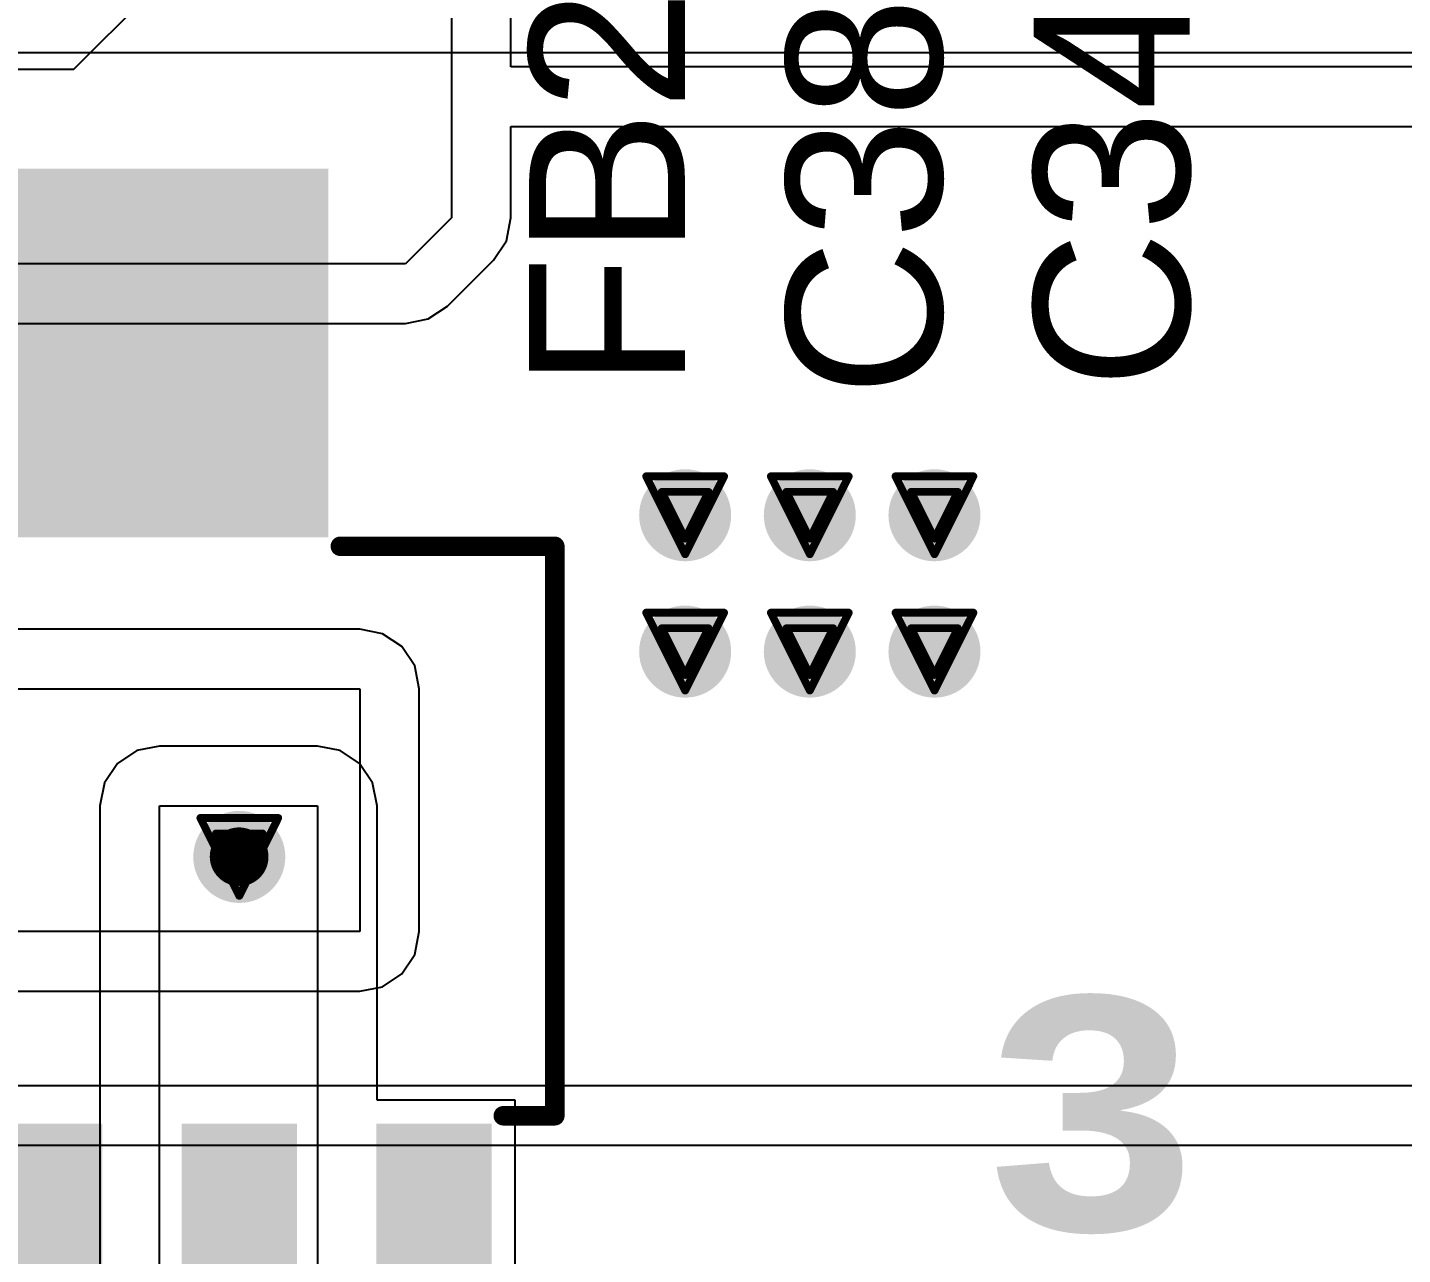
# Model space of a CAD drawing. Header units: inches. Extents: x -1 to 208, y -10 to 150.
# Drawn here: x 33.05 to 42.01, y 14.07 to 22.07 of the extents above; entities that cross this region are included whole.
import ezdxf

# ---------------------------------------------------------------- set-up
doc = ezdxf.new("R2010")
doc.units = ezdxf.units.IN
for name, color, linetype in [('Bottom Layer', 5, 'Continuous'), ('Drill Drawing', 1, 'Continuous'), ('Top Layer', 1, 'Continuous'), ('Top Overlay', 2, 'Continuous'), ('Top Paste', 8, 'Continuous'), ('Top Solder', 216, 'Continuous'), ('Via Holes', 16, 'Continuous')]:
    doc.layers.add(name, color=color, linetype=linetype)
doc.styles.add('Arial', font='', dxfattribs={"height": 0.2})
doc.styles.add('Arial Black_Bold', font='', dxfattribs={"height": 0.2})
doc.styles.get('Arial').set_extended_font_data('Arial')
doc.styles.get('Arial Black_Bold').set_extended_font_data('Arial Black', bold=True)

# ---------------------------------------------------------------- blocks, each defined once
blk = doc.blocks.new('SOT_223_6__13')
at = {"layer": 'Top Layer'}
for points in [[(-1.75, 4.2), (1.75, 4.2), (1.75, 2), (-1.75, 2)], [(-2.815, -2.025), (-2.265, -2.025), (-2.265, -4.175), (-2.815, -4.175)], [(-1.545, -2.025), (-0.995, -2.025), (-0.995, -4.175), (-1.545, -4.175)], [(-0.275, -2.025), (0.275, -2.025), (0.275, -4.175), (-0.275, -4.175)], [(0.995, -2.025), (1.545, -2.025), (1.545, -4.175), (0.995, -4.175)], [(2.265, -2.025), (2.815, -2.025), (2.815, -4.175), (2.265, -4.175)]]:
    blk.add_hatch(color=1, dxfattribs=at).paths.add_polyline_path(points)
at = {"layer": 'Top Paste'}
for points in [[(-1.75, 4.2), (1.75, 4.2), (1.75, 2), (-1.75, 2)], [(-2.815, -2.025), (-2.265, -2.025), (-2.265, -4.175), (-2.815, -4.175)], [(-1.545, -2.025), (-0.995, -2.025), (-0.995, -4.175), (-1.545, -4.175)], [(-0.275, -2.025), (0.275, -2.025), (0.275, -4.175), (-0.275, -4.175)], [(0.995, -2.025), (1.545, -2.025), (1.545, -4.175), (0.995, -4.175)], [(2.265, -2.025), (2.815, -2.025), (2.815, -4.175), (2.265, -4.175)]]:
    blk.add_hatch(color=8, dxfattribs=at).paths.add_polyline_path(points)
at = {"layer": 'Top Solder'}
for points in [[(-1.8516, 4.3016), (1.8516, 4.3016), (1.8516, 1.8984), (-1.8516, 1.8984)], [(-2.9166, -1.9234), (-2.1634, -1.9234), (-2.1634, -4.2766), (-2.9166, -4.2766)], [(-1.6466, -1.9234), (-0.8934, -1.9234), (-0.8934, -4.2766), (-1.6466, -4.2766)], [(-0.3766, -1.9234), (0.3766, -1.9234), (0.3766, -4.2766), (-0.3766, -4.2766)], [(0.8934, -1.9234), (1.6466, -1.9234), (1.6466, -4.2766), (0.8934, -4.2766)], [(2.1634, -1.9234), (2.9166, -1.9234), (2.9166, -4.2766), (2.1634, -4.2766)]]:
    blk.add_hatch(color=216, dxfattribs=at).paths.add_polyline_path(points)
at = {"layer": 'Top Overlay'}
for points in [[(-3.3274, -1.873, 0.127, 0.127, 0), (-3.3274, 1.8397, 0.127, 0.127, 0)], [(-3.3274, 1.8397, 0.127, 0.127, 0), (-1.9287, 1.8397, 0.127, 0.127, 0)], [(1.9287, 1.8397, 0.127, 0.127, 0), (3.3274, 1.8397, 0.127, 0.127, 0)], [(3.3274, -1.873, 0.127, 0.127, 0), (3.3274, 1.8397, 0.127, 0.127, 0)], [(-3.3274, -1.873, 0.127, 0.127, 0), (-2.9911, -1.873, 0.127, 0.127, 0)], [(2.9911, -1.873, 0.127, 0.127, 0), (3.3274, -1.873, 0.127, 0.127, 0)], [(-2.6356, -4.5128, 0.2, 0.2, 0), (-2.5086, -4.3858, 0.2, 0.2, 0)], [(-2.5086, -4.3858, 0.2, 0.2, 0), (-2.3816, -4.5128, 0.2, 0.2, 0)], [(-2.6356, -4.5128, 0.2, 0.2, 0), (-2.3816, -4.5128, 0.2, 0.2, 0)]]:
    blk.add_lwpolyline(points, format="xyseb", dxfattribs=at)
for points in [[(-3.3592, 1.8397, 0.0635, 0.0635, 1), (-3.2957, 1.8397, 0.0635, 0.0635, 1)], [(-3.3592, 1.8397, 0.0635, 0.0635, 1), (-3.2957, 1.8397, 0.0635, 0.0635, 1)], [(-1.9605, 1.8397, 0.0635, 0.0635, 1), (-1.897, 1.8397, 0.0635, 0.0635, 1)], [(1.897, 1.8397, 0.0635, 0.0635, 1), (1.9605, 1.8397, 0.0635, 0.0635, 1)], [(3.2957, 1.8397, 0.0635, 0.0635, 1), (3.3592, 1.8397, 0.0635, 0.0635, 1)], [(3.2957, 1.8397, 0.0635, 0.0635, 1), (3.3592, 1.8397, 0.0635, 0.0635, 1)], [(-3.3592, -1.873, 0.0635, 0.0635, 1), (-3.2957, -1.873, 0.0635, 0.0635, 1)], [(-3.3592, -1.873, 0.0635, 0.0635, 1), (-3.2957, -1.873, 0.0635, 0.0635, 1)], [(-3.0229, -1.873, 0.0635, 0.0635, 1), (-2.9594, -1.873, 0.0635, 0.0635, 1)], [(2.9594, -1.873, 0.0635, 0.0635, 1), (3.0229, -1.873, 0.0635, 0.0635, 1)], [(3.2957, -1.873, 0.0635, 0.0635, 1), (3.3592, -1.873, 0.0635, 0.0635, 1)], [(3.2957, -1.873, 0.0635, 0.0635, 1), (3.3592, -1.873, 0.0635, 0.0635, 1)], [(-2.5586, -4.3858, 0.1, 0.1, 1), (-2.4586, -4.3858, 0.1, 0.1, 1)], [(-2.5586, -4.3858, 0.1, 0.1, 1), (-2.4586, -4.3858, 0.1, 0.1, 1)], [(-2.6856, -4.5128, 0.1, 0.1, 1), (-2.5856, -4.5128, 0.1, 0.1, 1)], [(-2.6856, -4.5128, 0.1, 0.1, 1), (-2.5856, -4.5128, 0.1, 0.1, 1)], [(-2.4316, -4.5128, 0.1, 0.1, 1), (-2.3316, -4.5128, 0.1, 0.1, 1)], [(-2.4316, -4.5128, 0.1, 0.1, 1), (-2.3316, -4.5128, 0.1, 0.1, 1)]]:
    blk.add_lwpolyline(points, format="xyseb", close=True, dxfattribs=at)

msp = doc.modelspace()

# ---------------------------------------------------------------- hatches: boundary and pattern name
at = {"layer": 'Bottom Layer'}
h = msp.add_hatch(color=5, dxfattribs=at)
edge = h.paths.add_edge_path()
edge.add_arc((37.3334, 18.886), 0.3, 0, 360)
h = msp.add_hatch(color=5, dxfattribs=at)
edge = h.paths.add_edge_path()
edge.add_arc((38.1462, 18.886), 0.3, 0, 360)
h = msp.add_hatch(color=5, dxfattribs=at)
edge = h.paths.add_edge_path()
edge.add_arc((38.959, 18.886), 0.3, 0, 360)
h = msp.add_hatch(color=5, dxfattribs=at)
edge = h.paths.add_edge_path()
edge.add_arc((37.3334, 17.997), 0.3, 0, 360)
h = msp.add_hatch(color=5, dxfattribs=at)
edge = h.paths.add_edge_path()
edge.add_arc((38.1462, 17.997), 0.3, 0, 360)
h = msp.add_hatch(color=5, dxfattribs=at)
edge = h.paths.add_edge_path()
edge.add_arc((38.959, 17.997), 0.3, 0, 360)
h = msp.add_hatch(color=5, dxfattribs=at)
edge = h.paths.add_edge_path()
edge.add_arc((34.4262, 16.6586), 0.3, 0, 360)
at = {"layer": 'Top Layer'}
h = msp.add_hatch(color=1, dxfattribs=at)
edge = h.paths.add_edge_path()
edge.add_arc((37.3334, 18.886), 0.3, 0, 360)
h = msp.add_hatch(color=1, dxfattribs=at)
edge = h.paths.add_edge_path()
edge.add_arc((38.1462, 18.886), 0.3, 0, 360)
h = msp.add_hatch(color=1, dxfattribs=at)
edge = h.paths.add_edge_path()
edge.add_arc((38.959, 18.886), 0.3, 0, 360)
h = msp.add_hatch(color=1, dxfattribs=at)
edge = h.paths.add_edge_path()
edge.add_arc((37.3334, 17.997), 0.3, 0, 360)
h = msp.add_hatch(color=1, dxfattribs=at)
edge = h.paths.add_edge_path()
edge.add_arc((38.1462, 17.997), 0.3, 0, 360)
h = msp.add_hatch(color=1, dxfattribs=at)
edge = h.paths.add_edge_path()
edge.add_arc((38.959, 17.997), 0.3, 0, 360)
h = msp.add_hatch(color=1, dxfattribs=at)
edge = h.paths.add_edge_path()
edge.add_arc((34.4262, 16.6586), 0.3, 0, 360)
at = {"layer": 'Via Holes'}
h = msp.add_hatch(color=7, dxfattribs=at)
edge = h.paths.add_edge_path()
edge.add_arc((37.3334, 18.886), 0.15, 0, 360)
h = msp.add_hatch(color=7, dxfattribs=at)
edge = h.paths.add_edge_path()
edge.add_arc((38.1462, 18.886), 0.15, 0, 360)
h = msp.add_hatch(color=7, dxfattribs=at)
edge = h.paths.add_edge_path()
edge.add_arc((38.959, 18.886), 0.15, 0, 360)
h = msp.add_hatch(color=7, dxfattribs=at)
edge = h.paths.add_edge_path()
edge.add_arc((37.3334, 17.997), 0.15, 0, 360)
h = msp.add_hatch(color=7, dxfattribs=at)
edge = h.paths.add_edge_path()
edge.add_arc((38.1462, 17.997), 0.15, 0, 360)
h = msp.add_hatch(color=7, dxfattribs=at)
edge = h.paths.add_edge_path()
edge.add_arc((38.959, 17.997), 0.15, 0, 360)
h = msp.add_hatch(color=7, dxfattribs=at)
edge = h.paths.add_edge_path()
edge.add_arc((34.4262, 16.6586), 0.15, 0, 360)

# ---------------------------------------------------------------- linework, layer by layer
at = {"layer": 'Bottom Layer'}
for p, q in [((35.8091, 24.2313), (35.8091, 21.8087)), ((36.1976, 21.8087), (36.1976, 24.2313)), ((33.3465, 21.7939), (33.8188, 22.2662)), ((28.2179, 21.7939), (33.3465, 21.7939)), ((35.8091, 21.8087), (35.8091, 20.8246)), ((44.5671, 21.8087), (36.1976, 21.8087)), ((36.1976, 20.8246), (36.1976, 21.4202)), ((36.1976, 21.4202), (44.5671, 21.4202)), ((35.8091, 20.8246), (35.5092, 20.5247)), ((36.168, 20.676), (36.1976, 20.8246)), ((36.0838, 20.5499), (36.168, 20.676)), ((35.7839, 20.25), (36.0838, 20.5499)), ((35.5092, 20.5247), (28.2157, 20.5247)), ((35.6579, 20.1658), (35.7839, 20.25)), ((28.2157, 20.1363), (35.5092, 20.1363)), ((35.5092, 20.1363), (35.6579, 20.1658)), ((35.2111, 18.1431), (20.3031, 18.1431)), ((35.3597, 18.1135), (35.2111, 18.1431)), ((35.4858, 18.0293), (35.3597, 18.1135)), ((35.57, 17.9033), (35.4858, 18.0293)), ((35.5995, 17.7546), (35.57, 17.9033)), ((20.1422, 17.7546), (35.2111, 17.7546)), ((35.2111, 17.7546), (35.2111, 16.1716)), ((35.5995, 16.1716), (35.5995, 17.7546)), ((35.2111, 16.1716), (18.3851, 16.1716)), ((35.57, 16.023), (35.5995, 16.1716)), ((35.4858, 15.8969), (35.57, 16.023)), ((35.3597, 15.8127), (35.4858, 15.8969)), ((18.3851, 15.7832), (35.2111, 15.7832)), ((35.2111, 15.7832), (35.3597, 15.8127)), ((44.9616, 15.1672), (18.2586, 15.1672)), ((18.2586, 14.7788), (45.1226, 14.7788))]:
    msp.add_line(p, q, dxfattribs=at)
msp.add_lwpolyline([(34.4243, 16.6605, 0.381, 0.381, 0), (34.4262, 16.6586, 0.381, 0.381, 0)], format="xyseb", dxfattribs=at)
for points in [[(34.329, 16.6605, 0.1905, 0.1905, 1), (34.5195, 16.6605, 0.1905, 0.1905, 1)], [(34.3309, 16.6586, 0.1905, 0.1905, 1), (34.5214, 16.6586, 0.1905, 0.1905, 1)]]:
    msp.add_lwpolyline(points, format="xyseb", close=True, dxfattribs=at)
at = {"layer": 'Drill Drawing'}
for points in [[(37.0794, 19.14, 0.0508, 0.0508, 0), (37.5874, 19.14, 0.0508, 0.0508, 0)], [(37.0794, 19.14, 0.0508, 0.0508, 0), (37.3334, 18.632, 0.0508, 0.0508, 0)], [(37.3334, 18.632, 0.0508, 0.0508, 0), (37.5874, 19.14, 0.0508, 0.0508, 0)], [(37.8922, 19.14, 0.0508, 0.0508, 0), (38.4002, 19.14, 0.0508, 0.0508, 0)], [(37.8922, 19.14, 0.0508, 0.0508, 0), (38.1462, 18.632, 0.0508, 0.0508, 0)], [(38.1462, 18.632, 0.0508, 0.0508, 0), (38.4002, 19.14, 0.0508, 0.0508, 0)], [(38.705, 19.14, 0.0508, 0.0508, 0), (39.213, 19.14, 0.0508, 0.0508, 0)], [(38.705, 19.14, 0.0508, 0.0508, 0), (38.959, 18.632, 0.0508, 0.0508, 0)], [(38.959, 18.632, 0.0508, 0.0508, 0), (39.213, 19.14, 0.0508, 0.0508, 0)], [(37.181, 19.0384, 0.0508, 0.0508, 0), (37.4858, 19.0384, 0.0508, 0.0508, 0)], [(37.181, 19.0384, 0.0508, 0.0508, 0), (37.3334, 18.7336, 0.0508, 0.0508, 0)], [(37.3334, 18.7336, 0.0508, 0.0508, 0), (37.4858, 19.0384, 0.0508, 0.0508, 0)], [(37.9938, 19.0384, 0.0508, 0.0508, 0), (38.2986, 19.0384, 0.0508, 0.0508, 0)], [(37.9938, 19.0384, 0.0508, 0.0508, 0), (38.1462, 18.7336, 0.0508, 0.0508, 0)], [(38.1462, 18.7336, 0.0508, 0.0508, 0), (38.2986, 19.0384, 0.0508, 0.0508, 0)], [(38.8066, 19.0384, 0.0508, 0.0508, 0), (39.1114, 19.0384, 0.0508, 0.0508, 0)], [(38.8066, 19.0384, 0.0508, 0.0508, 0), (38.959, 18.7336, 0.0508, 0.0508, 0)], [(38.959, 18.7336, 0.0508, 0.0508, 0), (39.1114, 19.0384, 0.0508, 0.0508, 0)], [(37.0794, 18.251, 0.0508, 0.0508, 0), (37.5874, 18.251, 0.0508, 0.0508, 0)], [(37.0794, 18.251, 0.0508, 0.0508, 0), (37.3334, 17.743, 0.0508, 0.0508, 0)], [(37.3334, 17.743, 0.0508, 0.0508, 0), (37.5874, 18.251, 0.0508, 0.0508, 0)], [(37.8922, 18.251, 0.0508, 0.0508, 0), (38.4002, 18.251, 0.0508, 0.0508, 0)], [(37.8922, 18.251, 0.0508, 0.0508, 0), (38.1462, 17.743, 0.0508, 0.0508, 0)], [(38.1462, 17.743, 0.0508, 0.0508, 0), (38.4002, 18.251, 0.0508, 0.0508, 0)], [(38.705, 18.251, 0.0508, 0.0508, 0), (39.213, 18.251, 0.0508, 0.0508, 0)], [(38.705, 18.251, 0.0508, 0.0508, 0), (38.959, 17.743, 0.0508, 0.0508, 0)], [(38.959, 17.743, 0.0508, 0.0508, 0), (39.213, 18.251, 0.0508, 0.0508, 0)], [(37.181, 18.1494, 0.0508, 0.0508, 0), (37.4858, 18.1494, 0.0508, 0.0508, 0)], [(37.181, 18.1494, 0.0508, 0.0508, 0), (37.3334, 17.8446, 0.0508, 0.0508, 0)], [(37.3334, 17.8446, 0.0508, 0.0508, 0), (37.4858, 18.1494, 0.0508, 0.0508, 0)], [(37.9938, 18.1494, 0.0508, 0.0508, 0), (38.2986, 18.1494, 0.0508, 0.0508, 0)], [(37.9938, 18.1494, 0.0508, 0.0508, 0), (38.1462, 17.8446, 0.0508, 0.0508, 0)], [(38.1462, 17.8446, 0.0508, 0.0508, 0), (38.2986, 18.1494, 0.0508, 0.0508, 0)], [(38.8066, 18.1494, 0.0508, 0.0508, 0), (39.1114, 18.1494, 0.0508, 0.0508, 0)], [(38.8066, 18.1494, 0.0508, 0.0508, 0), (38.959, 17.8446, 0.0508, 0.0508, 0)], [(38.959, 17.8446, 0.0508, 0.0508, 0), (39.1114, 18.1494, 0.0508, 0.0508, 0)], [(34.1722, 16.9126, 0.0508, 0.0508, 0), (34.6802, 16.9126, 0.0508, 0.0508, 0)], [(34.1722, 16.9126, 0.0508, 0.0508, 0), (34.4262, 16.4046, 0.0508, 0.0508, 0)], [(34.4262, 16.4046, 0.0508, 0.0508, 0), (34.6802, 16.9126, 0.0508, 0.0508, 0)], [(34.2738, 16.811, 0.0508, 0.0508, 0), (34.5786, 16.811, 0.0508, 0.0508, 0)], [(34.2738, 16.811, 0.0508, 0.0508, 0), (34.4262, 16.5062, 0.0508, 0.0508, 0)], [(34.4262, 16.5062, 0.0508, 0.0508, 0), (34.5786, 16.811, 0.0508, 0.0508, 0)]]:
    msp.add_lwpolyline(points, format="xyseb", dxfattribs=at)
for points in [[(37.0667, 19.14, 0.0254, 0.0254, 1), (37.0921, 19.14, 0.0254, 0.0254, 1)], [(37.0667, 19.14, 0.0254, 0.0254, 1), (37.0921, 19.14, 0.0254, 0.0254, 1)], [(37.5747, 19.14, 0.0254, 0.0254, 1), (37.6001, 19.14, 0.0254, 0.0254, 1)], [(37.5747, 19.14, 0.0254, 0.0254, 1), (37.6001, 19.14, 0.0254, 0.0254, 1)], [(37.8795, 19.14, 0.0254, 0.0254, 1), (37.9049, 19.14, 0.0254, 0.0254, 1)], [(37.8795, 19.14, 0.0254, 0.0254, 1), (37.9049, 19.14, 0.0254, 0.0254, 1)], [(38.3875, 19.14, 0.0254, 0.0254, 1), (38.4129, 19.14, 0.0254, 0.0254, 1)], [(38.3875, 19.14, 0.0254, 0.0254, 1), (38.4129, 19.14, 0.0254, 0.0254, 1)], [(38.6923, 19.14, 0.0254, 0.0254, 1), (38.7177, 19.14, 0.0254, 0.0254, 1)], [(38.6923, 19.14, 0.0254, 0.0254, 1), (38.7177, 19.14, 0.0254, 0.0254, 1)], [(39.2003, 19.14, 0.0254, 0.0254, 1), (39.2257, 19.14, 0.0254, 0.0254, 1)], [(39.2003, 19.14, 0.0254, 0.0254, 1), (39.2257, 19.14, 0.0254, 0.0254, 1)], [(37.1683, 19.0384, 0.0254, 0.0254, 1), (37.1937, 19.0384, 0.0254, 0.0254, 1)], [(37.1683, 19.0384, 0.0254, 0.0254, 1), (37.1937, 19.0384, 0.0254, 0.0254, 1)], [(37.4731, 19.0384, 0.0254, 0.0254, 1), (37.4985, 19.0384, 0.0254, 0.0254, 1)], [(37.4731, 19.0384, 0.0254, 0.0254, 1), (37.4985, 19.0384, 0.0254, 0.0254, 1)], [(37.9811, 19.0384, 0.0254, 0.0254, 1), (38.0065, 19.0384, 0.0254, 0.0254, 1)], [(37.9811, 19.0384, 0.0254, 0.0254, 1), (38.0065, 19.0384, 0.0254, 0.0254, 1)], [(38.2859, 19.0384, 0.0254, 0.0254, 1), (38.3113, 19.0384, 0.0254, 0.0254, 1)], [(38.2859, 19.0384, 0.0254, 0.0254, 1), (38.3113, 19.0384, 0.0254, 0.0254, 1)], [(38.7939, 19.0384, 0.0254, 0.0254, 1), (38.8193, 19.0384, 0.0254, 0.0254, 1)], [(38.7939, 19.0384, 0.0254, 0.0254, 1), (38.8193, 19.0384, 0.0254, 0.0254, 1)], [(39.0987, 19.0384, 0.0254, 0.0254, 1), (39.1241, 19.0384, 0.0254, 0.0254, 1)], [(39.0987, 19.0384, 0.0254, 0.0254, 1), (39.1241, 19.0384, 0.0254, 0.0254, 1)], [(37.3207, 18.7336, 0.0254, 0.0254, 1), (37.3461, 18.7336, 0.0254, 0.0254, 1)], [(37.3207, 18.7336, 0.0254, 0.0254, 1), (37.3461, 18.7336, 0.0254, 0.0254, 1)], [(38.1335, 18.7336, 0.0254, 0.0254, 1), (38.1589, 18.7336, 0.0254, 0.0254, 1)], [(38.1335, 18.7336, 0.0254, 0.0254, 1), (38.1589, 18.7336, 0.0254, 0.0254, 1)], [(38.9463, 18.7336, 0.0254, 0.0254, 1), (38.9717, 18.7336, 0.0254, 0.0254, 1)], [(38.9463, 18.7336, 0.0254, 0.0254, 1), (38.9717, 18.7336, 0.0254, 0.0254, 1)], [(37.3207, 18.632, 0.0254, 0.0254, 1), (37.3461, 18.632, 0.0254, 0.0254, 1)], [(37.3207, 18.632, 0.0254, 0.0254, 1), (37.3461, 18.632, 0.0254, 0.0254, 1)], [(38.1335, 18.632, 0.0254, 0.0254, 1), (38.1589, 18.632, 0.0254, 0.0254, 1)], [(38.1335, 18.632, 0.0254, 0.0254, 1), (38.1589, 18.632, 0.0254, 0.0254, 1)], [(38.9463, 18.632, 0.0254, 0.0254, 1), (38.9717, 18.632, 0.0254, 0.0254, 1)], [(38.9463, 18.632, 0.0254, 0.0254, 1), (38.9717, 18.632, 0.0254, 0.0254, 1)], [(37.0667, 18.251, 0.0254, 0.0254, 1), (37.0921, 18.251, 0.0254, 0.0254, 1)], [(37.0667, 18.251, 0.0254, 0.0254, 1), (37.0921, 18.251, 0.0254, 0.0254, 1)], [(37.5747, 18.251, 0.0254, 0.0254, 1), (37.6001, 18.251, 0.0254, 0.0254, 1)], [(37.5747, 18.251, 0.0254, 0.0254, 1), (37.6001, 18.251, 0.0254, 0.0254, 1)], [(37.8795, 18.251, 0.0254, 0.0254, 1), (37.9049, 18.251, 0.0254, 0.0254, 1)], [(37.8795, 18.251, 0.0254, 0.0254, 1), (37.9049, 18.251, 0.0254, 0.0254, 1)], [(38.3875, 18.251, 0.0254, 0.0254, 1), (38.4129, 18.251, 0.0254, 0.0254, 1)], [(38.3875, 18.251, 0.0254, 0.0254, 1), (38.4129, 18.251, 0.0254, 0.0254, 1)], [(38.6923, 18.251, 0.0254, 0.0254, 1), (38.7177, 18.251, 0.0254, 0.0254, 1)], [(38.6923, 18.251, 0.0254, 0.0254, 1), (38.7177, 18.251, 0.0254, 0.0254, 1)], [(39.2003, 18.251, 0.0254, 0.0254, 1), (39.2257, 18.251, 0.0254, 0.0254, 1)], [(39.2003, 18.251, 0.0254, 0.0254, 1), (39.2257, 18.251, 0.0254, 0.0254, 1)], [(37.1683, 18.1494, 0.0254, 0.0254, 1), (37.1937, 18.1494, 0.0254, 0.0254, 1)], [(37.1683, 18.1494, 0.0254, 0.0254, 1), (37.1937, 18.1494, 0.0254, 0.0254, 1)], [(37.4731, 18.1494, 0.0254, 0.0254, 1), (37.4985, 18.1494, 0.0254, 0.0254, 1)], [(37.4731, 18.1494, 0.0254, 0.0254, 1), (37.4985, 18.1494, 0.0254, 0.0254, 1)], [(37.9811, 18.1494, 0.0254, 0.0254, 1), (38.0065, 18.1494, 0.0254, 0.0254, 1)], [(37.9811, 18.1494, 0.0254, 0.0254, 1), (38.0065, 18.1494, 0.0254, 0.0254, 1)], [(38.2859, 18.1494, 0.0254, 0.0254, 1), (38.3113, 18.1494, 0.0254, 0.0254, 1)], [(38.2859, 18.1494, 0.0254, 0.0254, 1), (38.3113, 18.1494, 0.0254, 0.0254, 1)], [(38.7939, 18.1494, 0.0254, 0.0254, 1), (38.8193, 18.1494, 0.0254, 0.0254, 1)], [(38.7939, 18.1494, 0.0254, 0.0254, 1), (38.8193, 18.1494, 0.0254, 0.0254, 1)], [(39.0987, 18.1494, 0.0254, 0.0254, 1), (39.1241, 18.1494, 0.0254, 0.0254, 1)], [(39.0987, 18.1494, 0.0254, 0.0254, 1), (39.1241, 18.1494, 0.0254, 0.0254, 1)], [(37.3207, 17.8446, 0.0254, 0.0254, 1), (37.3461, 17.8446, 0.0254, 0.0254, 1)], [(37.3207, 17.8446, 0.0254, 0.0254, 1), (37.3461, 17.8446, 0.0254, 0.0254, 1)], [(38.1335, 17.8446, 0.0254, 0.0254, 1), (38.1589, 17.8446, 0.0254, 0.0254, 1)], [(38.1335, 17.8446, 0.0254, 0.0254, 1), (38.1589, 17.8446, 0.0254, 0.0254, 1)], [(38.9463, 17.8446, 0.0254, 0.0254, 1), (38.9717, 17.8446, 0.0254, 0.0254, 1)], [(38.9463, 17.8446, 0.0254, 0.0254, 1), (38.9717, 17.8446, 0.0254, 0.0254, 1)], [(37.3207, 17.743, 0.0254, 0.0254, 1), (37.3461, 17.743, 0.0254, 0.0254, 1)], [(37.3207, 17.743, 0.0254, 0.0254, 1), (37.3461, 17.743, 0.0254, 0.0254, 1)], [(38.1335, 17.743, 0.0254, 0.0254, 1), (38.1589, 17.743, 0.0254, 0.0254, 1)], [(38.1335, 17.743, 0.0254, 0.0254, 1), (38.1589, 17.743, 0.0254, 0.0254, 1)], [(38.9463, 17.743, 0.0254, 0.0254, 1), (38.9717, 17.743, 0.0254, 0.0254, 1)], [(38.9463, 17.743, 0.0254, 0.0254, 1), (38.9717, 17.743, 0.0254, 0.0254, 1)], [(34.1595, 16.9126, 0.0254, 0.0254, 1), (34.1849, 16.9126, 0.0254, 0.0254, 1)], [(34.1595, 16.9126, 0.0254, 0.0254, 1), (34.1849, 16.9126, 0.0254, 0.0254, 1)], [(34.6675, 16.9126, 0.0254, 0.0254, 1), (34.6929, 16.9126, 0.0254, 0.0254, 1)], [(34.6675, 16.9126, 0.0254, 0.0254, 1), (34.6929, 16.9126, 0.0254, 0.0254, 1)], [(34.2611, 16.811, 0.0254, 0.0254, 1), (34.2865, 16.811, 0.0254, 0.0254, 1)], [(34.2611, 16.811, 0.0254, 0.0254, 1), (34.2865, 16.811, 0.0254, 0.0254, 1)], [(34.5659, 16.811, 0.0254, 0.0254, 1), (34.5913, 16.811, 0.0254, 0.0254, 1)], [(34.5659, 16.811, 0.0254, 0.0254, 1), (34.5913, 16.811, 0.0254, 0.0254, 1)], [(34.4135, 16.5062, 0.0254, 0.0254, 1), (34.4389, 16.5062, 0.0254, 0.0254, 1)], [(34.4135, 16.5062, 0.0254, 0.0254, 1), (34.4389, 16.5062, 0.0254, 0.0254, 1)], [(34.4135, 16.4046, 0.0254, 0.0254, 1), (34.4389, 16.4046, 0.0254, 0.0254, 1)], [(34.4135, 16.4046, 0.0254, 0.0254, 1), (34.4389, 16.4046, 0.0254, 0.0254, 1)]]:
    msp.add_lwpolyline(points, format="xyseb", close=True, dxfattribs=at)
at = {"layer": 'Top Layer'}
for p, q in [((31.4795, 21.9017), (44.1047, 21.9017)), ((33.7575, 17.3515), (33.6315, 17.2673)), ((33.9062, 17.3811), (33.7575, 17.3515)), ((34.9363, 17.3811), (33.9062, 17.3811)), ((35.0849, 17.3515), (34.9363, 17.3811)), ((35.211, 17.2673), (35.0849, 17.3515)), ((33.6315, 17.2673), (33.5473, 17.1413)), ((35.2952, 17.1413), (35.211, 17.2673)), ((33.5473, 17.1413), (33.5177, 16.9926)), ((35.3247, 16.9926), (35.2952, 17.1413)), ((33.5177, 16.9926), (33.5177, 10.4044)), ((33.9062, 10.4044), (33.9062, 16.9926)), ((33.9062, 16.9926), (34.9363, 16.9926)), ((34.9363, 16.9926), (34.9363, 10.4044)), ((35.3247, 15.073), (35.3247, 16.9926)), ((36.2252, 15.073), (35.3247, 15.073)), ((36.2252, 12.415), (36.2252, 15.073))]:
    msp.add_line(p, q, dxfattribs=at)

# ---------------------------------------------------------------- block references
msp.add_blockref('SOT_223_6__13', (33.1562, 16.844))

# ---------------------------------------------------------------- texts
at = {"layer": 'Top Overlay'}
for s, height, rotation, style, p in [('FB2', 1.016, 90, 'Arial', (37.3316, 19.7117)), ('C34', 1.016, 90, 'Arial', (40.6224, 19.7117)), ('C38', 1.016, 90, 'Arial', (39.008, 19.6602)), ('3', 1.524, 360, 'Arial Black_Bold', (39.309, 14.2239))]:
    msp.add_text(s, height=height, rotation=rotation, dxfattribs=dict(at, style=style)).set_placement(p)

doc.saveas('drawing.dxf')
